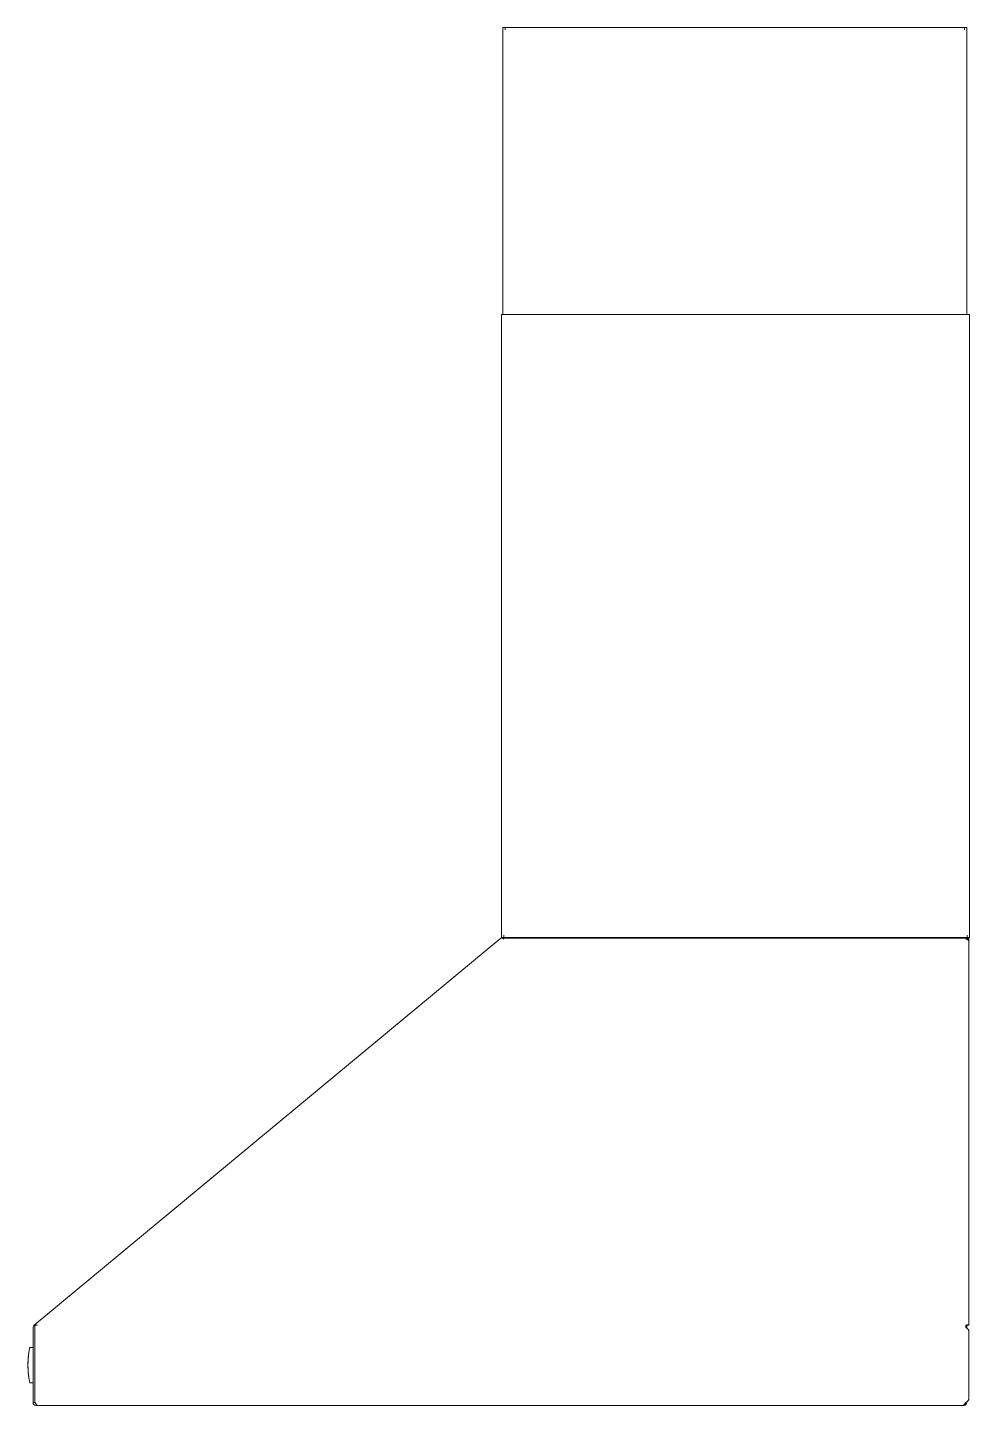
# Model space of a CAD drawing. Header units: millimetres. Extents: x 46989 to 543236, y 252623 to 526638.
# Drawn here: x 160174 to 177565, y 412126 to 437563 of the extents above; entities that cross this region are included whole.
import ezdxf

# ---------------------------------------------------------------- set-up
doc = ezdxf.new("R2010")
doc.units = ezdxf.units.MM

msp = doc.modelspace()

# ---------------------------------------------------------------- linework, layer by layer
at = {"color": 7, "lineweight": 13, "ltscale": 0.00148}
for p, q in [((168950, 437563), (168950, 437521)), ((168992, 437563), (168992, 437521))]:
    msp.add_line(p, q, dxfattribs=at)
at = {"color": 7, "lineweight": 13, "ltscale": 0.001475}
for p, q in [((168992, 437563), (168950, 437563)), ((168992, 437563), (169035, 437563)), ((177475, 437563), (177475, 437521)), ((177518, 437563), (177475, 437563)), ((168967, 432268), (168925, 432268)), ((177565, 432268), (177523, 432268)), ((168925, 420767), (168925, 420809)), ((168967, 420767), (168925, 420767)), ((168967, 420767), (168967, 420809)), ((168967, 420767), (169010, 420767)), ((177523, 420767), (177523, 420809)), ((177523, 420767), (177565, 420767))]:
    msp.add_line(p, q, dxfattribs=at)
at = {"color": 7, "lineweight": 13, "ltscale": 0.03937}
for p, q in [((168950, 437521), (168950, 432268)), ((169670, 437563), (168992, 437563)), ((177433, 437563), (169051, 437563)), ((177518, 437563), (177518, 432268)), ((168925, 420809), (168925, 432268)), ((177523, 432268), (168967, 432268)), ((177565, 420767), (177565, 432268)), ((160296, 413607), (168912, 420753)), ((177552, 420752), (168977, 420752)), ((169026, 420767), (177480, 420767)), ((177085, 420754), (174832, 420754)), ((177552, 420695), (177552, 413607)), ((160276, 412183), (160276, 413563)), ((160310, 413567), (160310, 412184)), ((177552, 413510), (177552, 412241)), ((160935, 412126), (160333, 412126)), ((177443, 412127), (160362, 412127)), ((176855, 412126), (177461, 412126))]:
    msp.add_line(p, q, dxfattribs=at)
at = {"color": 7, "lineweight": 13, "ltscale": 1.6e-05}
for p, q in [((168992, 437563), (168992, 437563)), ((160935, 412127), (160935, 412126)), ((176855, 412126), (176855, 412127))]:
    msp.add_line(p, q, dxfattribs=at)
at = {"color": 7, "lineweight": 13, "ltscale": 0.00047}
for p, q in [((169035, 437563), (169048, 437563)), ((169010, 420767), (169024, 420767))]:
    msp.add_line(p, q, dxfattribs=at)
at = {"color": 7, "lineweight": 13, "ltscale": 1.9e-05}
for p, q in [((169051, 437563), (169050, 437563)), ((177148, 420767), (177148, 420766)), ((177327, 420767), (177328, 420766))]:
    msp.add_line(p, q, dxfattribs=at)
at = {"color": 7, "lineweight": 13, "ltscale": 0.0157}
msp.add_line((177475, 437563), (177023, 437563), dxfattribs=at)
at = {"color": 7, "lineweight": 13, "ltscale": 6e-05}
msp.add_line((177435, 437563), (177433, 437563), dxfattribs=at)
at = {"color": 7, "lineweight": 13, "ltscale": 0.002232}
msp.add_line((168912, 420753), (168977, 420753), dxfattribs=at)
at = {"color": 7, "lineweight": 13, "ltscale": 0.000455}
msp.add_line((168949, 420753), (168949, 420767), dxfattribs=at)
at = {"color": 7, "lineweight": 13, "ltscale": 0.001008}
msp.add_line((168954, 420735), (168977, 420753), dxfattribs=at)
at = {"color": 7, "lineweight": 13, "ltscale": 0.001469}
msp.add_line((168967, 420809), (168967, 420767), dxfattribs=at)
at = {"color": 7, "lineweight": 13, "ltscale": 0.002036}
msp.add_line((169026, 420767), (168967, 420767), dxfattribs=at)
at = {"color": 7, "lineweight": 13, "ltscale": 0.00615}
msp.add_line((168967, 420767), (169145, 420767), dxfattribs=at)
at = {"color": 7, "lineweight": 13, "ltscale": 0.000519}
for p, q in [((169145, 420767), (169145, 420752)), ((170208, 420752), (170208, 420767)), ((170323, 420752), (170323, 420767)), ((170863, 420752), (170863, 420767)), ((171366, 420752), (171366, 420767)), ((171456, 420752), (171456, 420767))]:
    msp.add_line(p, q, dxfattribs=at)
at = {"color": 7, "lineweight": 13, "ltscale": 0.000506}
msp.add_line((169487, 420766), (169487, 420752), dxfattribs=at)
at = {"color": 7, "lineweight": 13, "ltscale": 0.000411}
msp.add_line((169660, 420752), (169660, 420763), dxfattribs=at)
at = {"color": 7, "lineweight": 13, "ltscale": 0.0095}
msp.add_line((174810, 420754), (174536, 420754), dxfattribs=at)
at = {"color": 7, "lineweight": 13, "ltscale": 7.3e-05}
for p, q in [((174536, 420754), (174536, 420752)), ((174832, 420754), (174832, 420752)), ((177085, 420752), (177085, 420754)), ((177085, 420754), (177085, 420752))]:
    msp.add_line(p, q, dxfattribs=at)
at = {"color": 7, "lineweight": 13, "ltscale": 0.000446}
for p, q in [((174810, 420767), (174810, 420754)), ((174863, 420754), (174863, 420767)), ((177024, 420767), (177024, 420754)), ((177107, 420767), (177107, 420754))]:
    msp.add_line(p, q, dxfattribs=at)
at = {"color": 7, "lineweight": 13, "ltscale": 0.00075}
for p, q in [((174832, 420754), (174810, 420754)), ((177107, 420754), (177085, 420754))]:
    msp.add_line(p, q, dxfattribs=at)
at = {"color": 7, "lineweight": 13, "ltscale": 0.000577}
msp.add_line((177107, 420754), (177123, 420754), dxfattribs=at)
at = {"color": 7, "lineweight": 13, "ltscale": 0.00051}
msp.add_line((177123, 420766), (177123, 420752), dxfattribs=at)
at = {"color": 7, "lineweight": 13, "ltscale": 0.001408}
msp.add_line((177482, 420767), (177523, 420767), dxfattribs=at)
at = {"color": 7, "lineweight": 13, "ltscale": 0.001975}
msp.add_line((177552, 420735), (177496, 420735), dxfattribs=at)
at = {"color": 7, "lineweight": 13, "ltscale": 0.000579}
msp.add_line((177552, 420752), (177552, 420735), dxfattribs=at)
at = {"color": 7, "lineweight": 13, "ltscale": 0.000848}
msp.add_line((177552, 420711), (177552, 420735), dxfattribs=at)
at = {"color": 7, "lineweight": 13, "ltscale": 0.000126}
msp.add_line((160296, 413607), (160300, 413607), dxfattribs=at)
at = {"color": 7, "lineweight": 13, "ltscale": 0.000755}
msp.add_line((160296, 413607), (160310, 413590), dxfattribs=at)
at = {"color": 7, "lineweight": 13, "ltscale": 0.00175}
msp.add_line((160361, 413607), (160310, 413607), dxfattribs=at)
at = {"color": 7, "lineweight": 13, "ltscale": 0.001396}
for p, q in [((160310, 413567), (160310, 413607)), ((177496, 413567), (177496, 413607))]:
    msp.add_line(p, q, dxfattribs=at)
at = {"color": 7, "lineweight": 13, "ltscale": 0.000716}
msp.add_line((177552, 413607), (177532, 413607), dxfattribs=at)
at = {"color": 7, "lineweight": 13, "ltscale": 0.000775}
msp.add_line((177518, 413573), (177496, 413573), dxfattribs=at)
at = {"color": 7, "lineweight": 13, "ltscale": 0.000993}
msp.add_line((177518, 413573), (177518, 413602), dxfattribs=at)
at = {"color": 7, "lineweight": 13, "ltscale": 0.000748}
msp.add_line((177518, 413552), (177518, 413573), dxfattribs=at)
at = {"color": 7, "lineweight": 13, "ltscale": 0.000557}
msp.add_line((160207, 413157), (160210, 413173), dxfattribs=at)
at = {"color": 7, "lineweight": 13, "ltscale": 0.001905}
for p, q in [((160221, 413198), (160276, 413198)), ((160221, 412543), (160276, 412543))]:
    msp.add_line(p, q, dxfattribs=at)
at = {"color": 7, "lineweight": 13, "ltscale": 0.000168}
msp.add_line((160182, 412893), (160182, 412898), dxfattribs=at)
at = {"color": 7, "lineweight": 13, "ltscale": 3.3e-05}
msp.add_line((160182, 412892), (160182, 412893), dxfattribs=at)
at = {"color": 7, "lineweight": 13, "ltscale": 0.000323}
msp.add_line((160182, 412853), (160182, 412863), dxfattribs=at)
at = {"color": 7, "lineweight": 13, "ltscale": 0.000324}
msp.add_line((160182, 412844), (160182, 412853), dxfattribs=at)
at = {"color": 7, "lineweight": 13, "ltscale": 9e-06}
msp.add_line((160184, 412960), (160184, 412961), dxfattribs=at)
at = {"color": 7, "lineweight": 13, "ltscale": 0.00018}
msp.add_line((160184, 412955), (160184, 412960), dxfattribs=at)
at = {"color": 7, "lineweight": 13, "ltscale": 0.000434}
msp.add_line((160186, 412991), (160187, 413004), dxfattribs=at)
at = {"color": 7, "lineweight": 13, "ltscale": 0.000296}
for p, q in [((160187, 413001), (160186, 412993)), ((160189, 412718), (160190, 412709))]:
    msp.add_line(p, q, dxfattribs=at)
at = {"color": 7, "lineweight": 13, "ltscale": 6e-06}
msp.add_line((160186, 412991), (160186, 412991), dxfattribs=at)
at = {"color": 7, "lineweight": 13, "ltscale": 0.000538}
msp.add_line((160188, 413017), (160187, 413001), dxfattribs=at)
at = {"color": 7, "lineweight": 13, "ltscale": 0.000316}
msp.add_line((160187, 413004), (160188, 413013), dxfattribs=at)
at = {"color": 7, "lineweight": 13, "ltscale": 0.000209}
msp.add_line((160187, 413007), (160188, 413013), dxfattribs=at)
at = {"color": 7, "lineweight": 13, "ltscale": 2e-06}
msp.add_line((160187, 413006), (160187, 413006), dxfattribs=at)
at = {"color": 7, "lineweight": 13, "ltscale": 3e-06}
for p, q in [((160187, 413004), (160187, 413004)), ((160191, 413049), (160191, 413049))]:
    msp.add_line(p, q, dxfattribs=at)
at = {"color": 7, "lineweight": 13, "ltscale": 4e-06}
for p, q in [((160187, 413004), (160187, 413004)), ((160187, 413004), (160187, 413004)), ((160188, 413018), (160188, 413018))]:
    msp.add_line(p, q, dxfattribs=at)
at = {"color": 7, "lineweight": 13, "ltscale": 0.000213}
msp.add_line((160188, 413018), (160189, 413024), dxfattribs=at)
at = {"color": 7, "lineweight": 13, "ltscale": 0.000109}
msp.add_line((160189, 413023), (160188, 413020), dxfattribs=at)
at = {"color": 7, "lineweight": 13, "ltscale": 0.000141}
msp.add_line((160188, 413013), (160188, 413017), dxfattribs=at)
at = {"color": 7, "lineweight": 13, "ltscale": 0.000123}
msp.add_line((160188, 413013), (160188, 413017), dxfattribs=at)
at = {"color": 7, "lineweight": 13, "ltscale": 0.000162}
msp.add_line((160189, 413027), (160189, 413023), dxfattribs=at)
at = {"color": 7, "lineweight": 13, "ltscale": 1.2e-05}
msp.add_line((160189, 413025), (160189, 413024), dxfattribs=at)
at = {"color": 7, "lineweight": 13, "ltscale": 3.4e-05}
for p, q in [((160189, 413023), (160189, 413024)), ((160183, 412800), (160183, 412800))]:
    msp.add_line(p, q, dxfattribs=at)
at = {"color": 7, "lineweight": 13, "ltscale": 0.000129}
msp.add_line((160191, 413045), (160191, 413049), dxfattribs=at)
at = {"color": 7, "lineweight": 13, "ltscale": 9.1e-05}
msp.add_line((160191, 413043), (160191, 413045), dxfattribs=at)
at = {"color": 7, "lineweight": 13, "ltscale": 5.8e-05}
msp.add_line((160191, 413043), (160191, 413041), dxfattribs=at)
at = {"color": 7, "lineweight": 13, "ltscale": 2.6e-05}
msp.add_line((160182, 412830), (160182, 412830), dxfattribs=at)
at = {"color": 7, "lineweight": 13, "ltscale": 6.1e-05}
msp.add_line((160182, 412815), (160183, 412814), dxfattribs=at)
at = {"color": 7, "lineweight": 13, "ltscale": 1.4e-05}
msp.add_line((160183, 412814), (160183, 412813), dxfattribs=at)
at = {"color": 7, "lineweight": 13, "ltscale": 0.000442}
msp.add_line((160183, 412813), (160183, 412800), dxfattribs=at)
at = {"color": 7, "lineweight": 13, "ltscale": 3.5e-05}
msp.add_line((160183, 412799), (160183, 412800), dxfattribs=at)
at = {"color": 7, "lineweight": 13, "ltscale": 0.000612}
msp.add_line((160185, 412769), (160186, 412752), dxfattribs=at)
at = {"color": 7, "lineweight": 13, "ltscale": 0.000102}
msp.add_line((160189, 412714), (160189, 412717), dxfattribs=at)
at = {"color": 7, "lineweight": 13, "ltscale": 2.1e-05}
for p, q in [((160189, 412715), (160189, 412714)), ((160189, 412714), (160189, 412713))]:
    msp.add_line(p, q, dxfattribs=at)
at = {"color": 7, "lineweight": 13, "ltscale": 5.6e-05}
msp.add_line((160192, 412688), (160192, 412689), dxfattribs=at)
at = {"color": 7, "lineweight": 13, "ltscale": 0.000404}
msp.add_line((160192, 412688), (160193, 412676), dxfattribs=at)
at = {"color": 7, "lineweight": 13, "ltscale": 5.3e-05}
msp.add_line((160193, 412675), (160193, 412676), dxfattribs=at)
at = {"color": 7, "lineweight": 13, "ltscale": 2.4e-05}
msp.add_line((160193, 412675), (160194, 412674), dxfattribs=at)
at = {"color": 7, "lineweight": 13, "ltscale": 0.000208}
msp.add_line((160195, 412664), (160194, 412670), dxfattribs=at)
at = {"color": 7, "lineweight": 13, "ltscale": 2.2e-05}
msp.add_line((160195, 412662), (160195, 412663), dxfattribs=at)
at = {"color": 7, "lineweight": 13, "ltscale": 8.8e-05}
msp.add_line((160195, 412660), (160195, 412662), dxfattribs=at)
at = {"color": 7, "lineweight": 13, "ltscale": 0.0012}
msp.add_line((160310, 412183), (160276, 412183), dxfattribs=at)
at = {"color": 7, "lineweight": 13, "ltscale": 1e-05}
msp.add_line((160310, 412183), (160310, 412183), dxfattribs=at)
at = {"color": 7, "lineweight": 13, "ltscale": 0.00076}
msp.add_line((160333, 412148), (160333, 412126), dxfattribs=at)
at = {"color": 7, "lineweight": 13, "ltscale": 0.000298}
msp.add_line((177461, 412126), (177461, 412135), dxfattribs=at)
at = {"color": 7, "lineweight": 13, "ltscale": 0.000873}
msp.add_line((177494, 412137), (177479, 412157), dxfattribs=at)
at = {"color": 7, "lineweight": 13, "ltscale": 0.000523}
msp.add_line((177518, 412183), (177518, 412198), dxfattribs=at)
at = {"color": 7, "lineweight": 13, "ltscale": 0.03937}
for points in [[(177496, 413607), (177509, 413612), (177522, 413615), (177530, 413615), (177541, 413615), (177546, 413613), (177551, 413610), (177552, 413608), (177552, 413607)], [(177509, 413596), (177520, 413603), (177532, 413607)], [(177552, 413510), (177552, 413516), (177550, 413520), (177545, 413528), (177537, 413537), (177525, 413547), (177515, 413554), (177496, 413567)], [(177518, 413552), (177532, 413541), (177541, 413533), (177548, 413525), (177550, 413519), (177552, 413510)], [(160310, 412184), (160326, 412157), (160332, 412149), (160341, 412139), (160346, 412134), (160351, 412130), (160357, 412127), (160362, 412127)], [(177443, 412127), (177451, 412128), (177459, 412133), (177464, 412138), (177473, 412148), (177490, 412173), (177496, 412184)], [(177552, 412241), (177552, 412234), (177549, 412227), (177543, 412220), (177536, 412212), (177524, 412202), (177515, 412196), (177496, 412184)], [(177552, 412241), (177551, 412232), (177547, 412224), (177544, 412220)]]:
    msp.add_lwpolyline(points, dxfattribs=at)
for centre, radius, start, end in [((169051, 437543), 19.6, 90.0157, 97.4006), ((177433, 432599), 4964, 89.5095, 89.9998), ((168949, 420710), 56.9, 90, 129.6739), ((169026, 420786), 19.6, 262.1909, 269.9815), ((169307, 420943), 198, 243.0085, 255.1163), ((169307, 420943), 198, 284.8837, 296.9915), ((169577, 420943), 198, 243.0085, 255.1161), ((169577, 420943), 198, 284.8839, 296.9915), ((169579, 420943), 198, 294.0245, 296.9915), ((170747, 420943), 198, 243.0085, 255.1161), ((170747, 420943), 198, 284.8839, 296.9915), ((177461, 420709), 56.9, 47.8734, 90), ((177480, 425730), 4964, 270.0002, 270.4905), ((160333, 413563), 56.9, 129.6739, 180), ((160307, 412952), 655, 89.3324, 90.6647), ((177602, 413489), 141, 130.8492, 138.775), ((161863, 412862), 1682, 169.9053, 170.6877), ((161888, 412858), 1707, 168.6988, 169.3627), ((160221, 413191), 7.2, 90, 168.6989), ((161794, 412870), 1612, 175.3424, 179.101), ((161789, 412870), 1608, 177.2101, 179.0226), ((161777, 412870), 1595, 179.2295, 180.2832), ((161792, 412870), 1611, 179.9952, 182.0082), ((161656, 412880), 1474, 175.6815, 176.8584), ((160203, 413018), 14.5, 171.4685, 182.0488), ((161833, 412867), 1651, 173.6949, 174.4265), ((161597, 412894), 1414, 172.93, 173.7054), ((161819, 412872), 1638, 184.2197, 187.683), ((162387, 412925), 2208, 185.5064, 186.1345), ((161868, 412880), 1687, 189.3254, 191.3221), ((160221, 412550), 7.2, 191.3192, 270), ((160333, 412183), 56.9, 180, 270), ((160333, 412183), 22.3, 180, 242.5762), ((160935, 412183), 56.9, 270, 277.3408), ((176855, 412183), 56.9, 262.6518, 270), ((177461, 412183), 56.9, 270, 0)]:
    msp.add_arc(centre, radius, start, end, dxfattribs=at)
for centre, major_axis, ratio, start_param, end_param in [((177496, 420695), (-56.9, 0), 0.706733, 3.141593, 4.712389), ((177496, 420695), (56.9, 0), 0.706733, 0, 0.402723), ((358985, 413700), (198803, 837), 0.089966, 3.126452, 3.15597)]:
    msp.add_ellipse(centre, major_axis=major_axis, ratio=ratio, start_param=start_param, end_param=end_param, dxfattribs=at)

doc.saveas('drawing.dxf')
